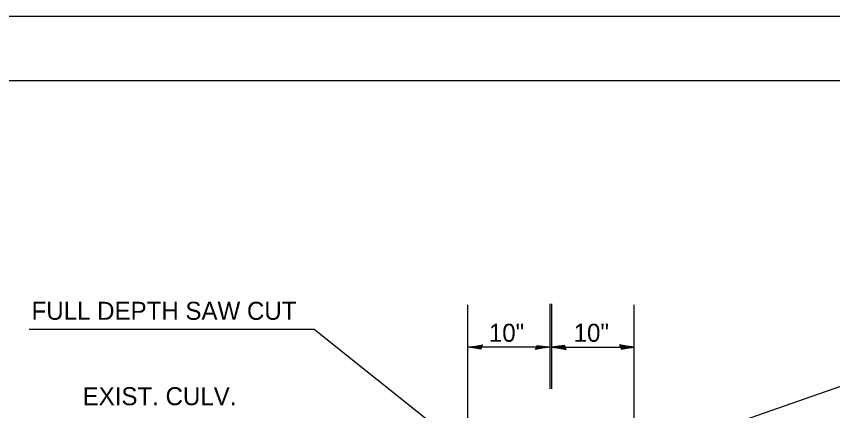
# Model space of a CAD drawing. Extents: x 0 to 2.83, y -0.05 to 1.83.
# Drawn here: x 0.314 to 0.843, y 1.578 to 1.833 of the extents above; entities that cross this region are included whole.
import ezdxf

# ---------------------------------------------------------------- set-up
doc = ezdxf.new("R2010")
doc.units = 0
for name, color, linetype in [('RD_Pr_Roadway_Dimensions', 7, 'Continuous'), ('RD_Pr_Roadway_Notes', 7, 'Continuous'), ('SH_General_Details', 7, 'Continuous'), ('SH_Printer_Plotting_Border', 7, 'Continuous')]:
    doc.layers.add(name, color=color, linetype=linetype)

msp = doc.modelspace()

# ---------------------------------------------------------------- linework, layer by layer
at = {"layer": 'RD_Pr_Roadway_Dimensions'}
for p, q in [((0.60648, 1.56899), (0.60648, 1.6465)), ((0.65988, 1.59205), (0.65988, 1.64705)), ((0.66098, 1.59205), (0.66098, 1.64705)), ((0.71438, 1.56899), (0.71438, 1.6465)), ((0.66003, 1.619), (0.60648, 1.619)), ((0.66083, 1.619), (0.71438, 1.619))]:
    msp.add_line(p, q, dxfattribs=at)
for points in [[(0.61524, 1.61913), (0.61495, 1.61782), (0.61125, 1.61839), (0.60648, 1.619), (0.61156, 1.6197), (0.61602, 1.62048), (0.61524, 1.61913), (0.61485, 1.61827), (0.60968, 1.61901), (0.61533, 1.62), (0.6145, 1.61889), (0.61212, 1.61904), (0.6144, 1.61939)], [(0.65126, 1.61887), (0.65156, 1.62018), (0.65526, 1.61961), (0.66003, 1.619), (0.65494, 1.6183), (0.65048, 1.61752), (0.65126, 1.61887), (0.65166, 1.61974), (0.65682, 1.61899), (0.65117, 1.618), (0.65201, 1.61911), (0.65439, 1.61896), (0.6521, 1.61861)], [(0.6696, 1.61887), (0.6693, 1.62018), (0.6656, 1.61961), (0.66083, 1.619), (0.66592, 1.6183), (0.67038, 1.61752), (0.6696, 1.61887), (0.6692, 1.61974), (0.66404, 1.61899), (0.66969, 1.618), (0.66885, 1.61911), (0.66647, 1.61896), (0.66876, 1.61861)], [(0.70561, 1.61913), (0.70591, 1.61782), (0.70961, 1.61839), (0.71438, 1.619), (0.70929, 1.6197), (0.70484, 1.62048), (0.70561, 1.61913), (0.70601, 1.61827), (0.71117, 1.61901), (0.70552, 1.62), (0.70636, 1.61889), (0.70874, 1.61904), (0.70646, 1.61939)]]:
    msp.add_lwpolyline(points, dxfattribs=at)
at = {"layer": 'RD_Pr_Roadway_Notes'}
for p, q in [((0.32237, 1.63068), (0.50687, 1.63068)), ((0.50687, 1.63068), (0.66043, 1.50856)), ((0.87421, 1.60279), (0.69799, 1.54124))]:
    msp.add_line(p, q, dxfattribs=at)
at = {"layer": 'SH_General_Details'}
msp.add_line((2.83333, 1.83333), (-0.00001, 1.83333), dxfattribs=at)
msp.add_lwpolyline([(0.16666, 1.79167), (2.79166, 1.79167), (2.79166, 0.04167), (0.16666, 0.04167)], close=True, dxfattribs=at)
at = {"layer": 'SH_Printer_Plotting_Border'}
msp.add_lwpolyline([(-0.00001, 0), (2.83333, 0), (2.83333, 1.83333), (-0.00001, 1.83333)], close=True, dxfattribs=at)

# ---------------------------------------------------------------- texts
at = {"layer": 'RD_Pr_Roadway_Dimensions'}
for p in [(0.62021, 1.62253), (0.67514, 1.62253)]:
    msp.add_text('10"', height=0.011667, dxfattribs=at).set_placement(p)
at = {"layer": 'RD_Pr_Roadway_Notes'}
for s, p in [('FULL DEPTH SAW CUT', (0.32384, 1.63677)), ('EXIST. CULV.', (0.35691, 1.58146))]:
    msp.add_text(s, height=0.0116667, dxfattribs=at).set_placement(p)

doc.saveas('drawing.dxf')
